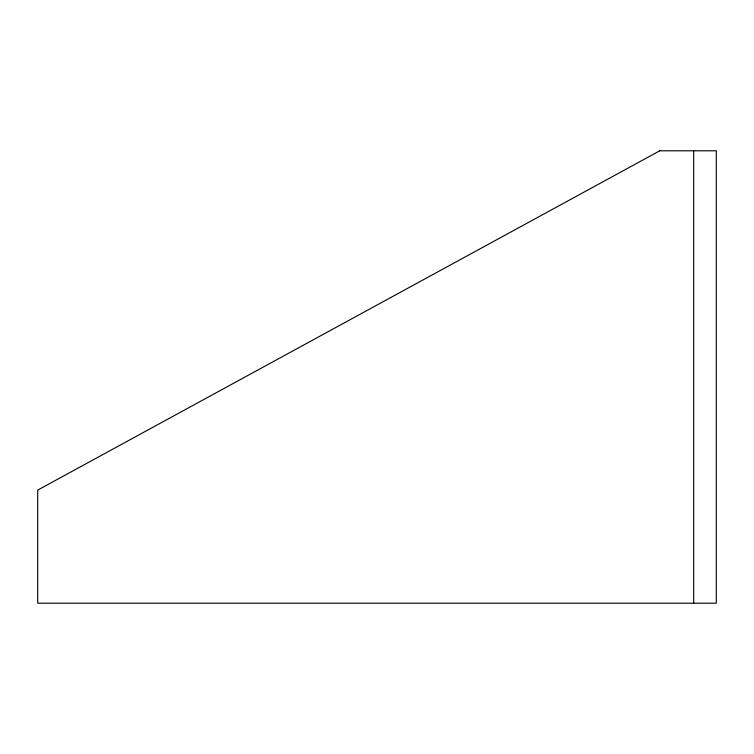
<?xml version="1.0" encoding="UTF-8"?>
<svg xmlns="http://www.w3.org/2000/svg" width="754" height="754" viewBox="0 0 754 754"><rect width="100%" height="100%" fill="white"/><g stroke="black" fill="none" stroke-linecap="round" stroke-linejoin="round"><path stroke-width="1.13" d="M693.68 150.8L693.68 603.2M659.75 150.8L37.7 490.1L37.7 603.2L716.3 603.2L716.3 150.8L659.75 150.8"/></g></svg>
